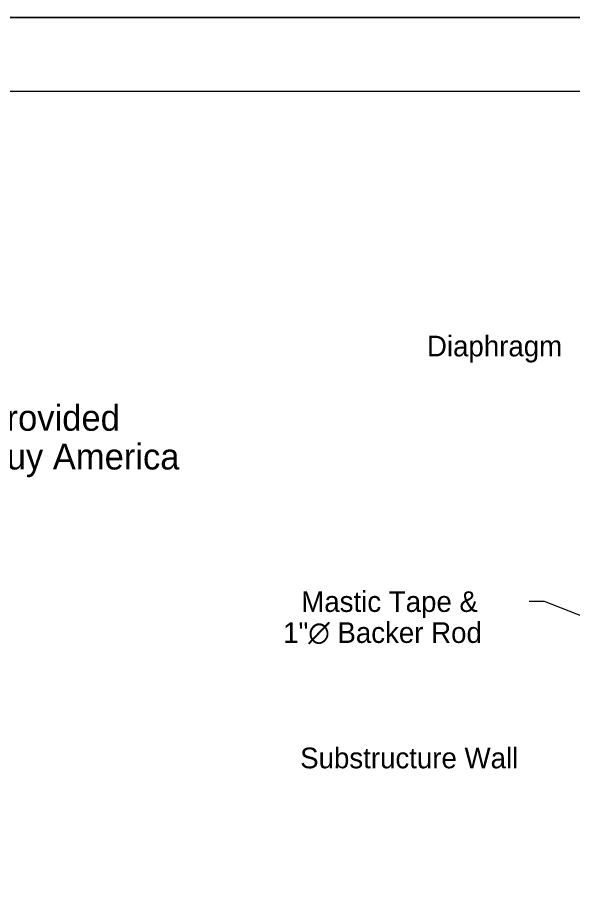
# Model space of a CAD drawing. Extents: x 0 to 36, y 0 to 22.
# Drawn here: x 7.02 to 10.78, y 16.04 to 22 of the extents above; entities that cross this region are included whole.
import ezdxf

# ---------------------------------------------------------------- set-up
doc = ezdxf.new("R2010")
doc.units = 0
for name, color, linetype in [('03-Dimensions', 7, 'Continuous'), ('Level 2', 7, 'Continuous'), ('S_PL_Dimens_PR', 7, 'Continuous'), ('SB_PL_BORDER', 7, 'Continuous'), ('SB_PL_CUTLINE2_PR', 7, 'Continuous'), ('SB_PL_CUTLINE_PR', 7, 'Continuous'), ('SB_PL_SBL4_PR', 7, 'Continuous')]:
    doc.layers.add(name, color=color, linetype=linetype)

msp = doc.modelspace()

# ---------------------------------------------------------------- linework, layer by layer
at = {"layer": '03-Dimensions'}
msp.add_lwpolyline([(11.2217, 17.7996), (10.5946, 18.044), (10.4906, 18.044)], dxfattribs=at)
at = {"layer": 'Level 2'}
msp.add_lwpolyline([(2.5, 1.475), (35.5002, 1.475), (35.5002, 21.5001), (2.5, 21.5001)], close=True, dxfattribs=at)
at = {"layer": 'SB_PL_BORDER'}
msp.add_lwpolyline([(35.5002, 21.5001), (2.5, 21.5001), (2.5, 1.475), (0, 0), (0, 22), (36, 22), (36, 0), (0, 0), (2.5, 1.475), (35.5002, 1.475)], close=True, dxfattribs=at)
at = {"layer": 'SB_PL_CUTLINE2_PR'}
msp.add_lwpolyline([(36, 0), (36, 22), (2, 22), (2, 0)], close=True, dxfattribs=at)
at = {"layer": 'SB_PL_CUTLINE_PR'}
for points in [[(0, 22), (36, 22), (36, 0), (0, 0)], [(0.0001, 22), (36, 22), (36, 0.0001), (0.0001, 0.0001)]]:
    msp.add_lwpolyline(points, close=True, dxfattribs=at)
at = {"layer": 'SB_PL_SBL4_PR'}
msp.add_lwpolyline([(2.5, 0.5), (35.5002, 0.5), (35.5002, 21.5001), (2.5, 21.5001)], close=True, dxfattribs=at)

# ---------------------------------------------------------------- texts
at = {"layer": '03-Dimensions'}
msp.add_text('Diaphragm', height=0.14, dxfattribs=at).set_placement((9.7976, 19.7051))
at = {"layer": 'S_PL_Dimens_PR'}
for s, height, p in [('Type-II Cork permitted with contractor provided', 0.175, (2.8401, 19.2014)), ('documentation that the Build America Buy America', 0.175, (2.8401, 18.9389)), ('Mastic Tape &', 0.14, (8.9461, 17.974)), ('1"∅ Backer Rod', 0.14, (8.8233, 17.764)), ('Substructure Wall', 0.14, (8.9386, 16.9147))]:
    msp.add_text(s, height=height, dxfattribs=at).set_placement(p)

doc.saveas('drawing.dxf')
